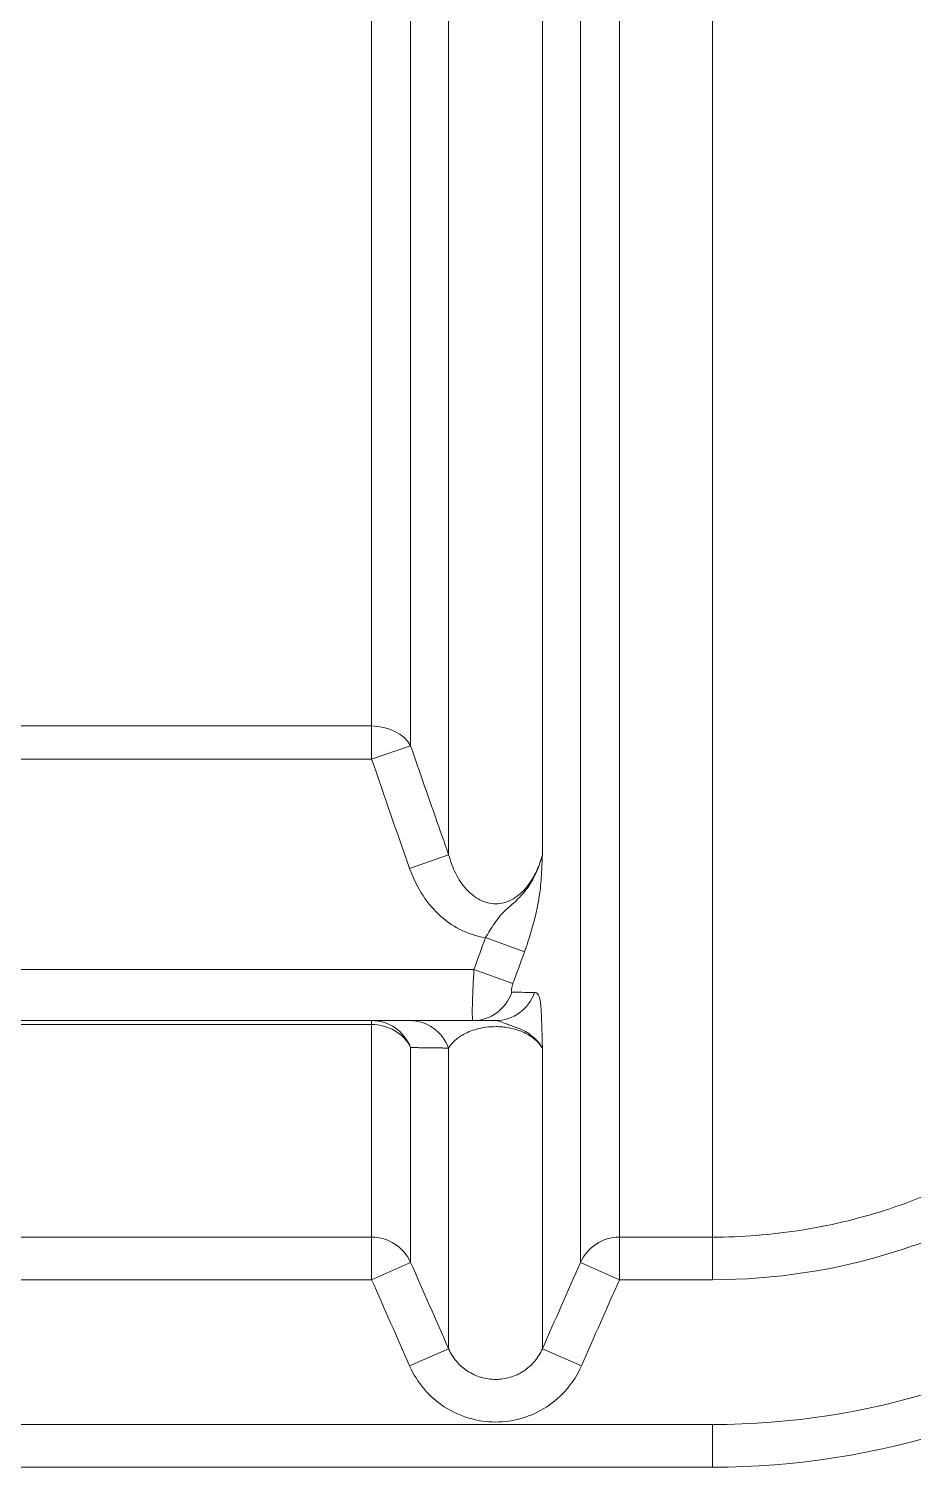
# Model space of a CAD drawing. Header units: millimetres. Extents: x 4664 to 8864, y -38 to 2932.
# Drawn here: x 8253.87 to 8280.97, y 2135.55 to 2179.6 of the extents above; entities that cross this region are included whole.
import ezdxf

# ---------------------------------------------------------------- set-up
doc = ezdxf.new("R2010")
doc.units = ezdxf.units.MM

msp = doc.modelspace()

# ---------------------------------------------------------------- linework, layer by layer
at = {"lineweight": 5}
for p, q in [((8264.377, 2157.228), (8264.377, 2210.847)), ((8266.737, 2209.713), (8266.737, 2154.304)), ((8265.572, 2209.576), (8265.572, 2157.639)), ((8269.61, 2206.399), (8269.61, 2154.304)), ((8271.97, 2141.289), (8271.97, 2203.483)), ((8274.819, 2141.289), (8274.819, 2203.483)), ((8270.775, 2141.816), (8270.775, 2202.585)), ((8264.377, 2158.247), (8253.321, 2158.247)), ((8264.377, 2157.228), (8265.572, 2157.639)), ((8253.321, 2157.228), (8264.377, 2157.228)), ((8265.542, 2153.884), (8266.737, 2154.304)), ((8267.867, 2151.767), (8269.062, 2151.333)), ((8119.646, 2150.793), (8267.512, 2150.793)), ((8267.512, 2150.793), (8268.707, 2150.357)), ((8267.481, 2149.226), (8119.677, 2149.226)), ((8253.321, 2149.106), (8264.377, 2149.106)), ((8264.377, 2141.289), (8264.377, 2149.226)), ((8265.572, 2148.399), (8265.572, 2141.816)), ((8266.737, 2148.383), (8266.737, 2139.174)), ((8269.61, 2148.383), (8269.61, 2139.174)), ((8264.377, 2142.593), (8253.321, 2142.593)), ((8274.819, 2142.593), (8271.97, 2142.593)), ((8264.377, 2141.289), (8265.572, 2141.816)), ((8271.97, 2141.289), (8270.775, 2141.816)), ((8253.321, 2141.289), (8264.377, 2141.289)), ((8271.97, 2141.289), (8274.819, 2141.289)), ((8265.542, 2138.647), (8266.737, 2139.174)), ((8270.805, 2138.647), (8269.61, 2139.174)), ((8274.819, 2136.852), (8112.339, 2136.852)), ((8274.819, 2135.546), (8274.819, 2136.852)), ((8112.339, 2135.546), (8274.819, 2135.546))]:
    msp.add_line(p, q, dxfattribs=at)
for radius in [23.071, 24.377]:
    msp.add_arc((8274.819, 2159.924), radius, 270, 339.9684, dxfattribs=at)
at = {"lineweight": 5, "extrusion": (0, 0, -1)}
for centre, major_axis, ratio, start_param, end_param in [((8264.377, 2157.228), (1.306, 0), 0.780444, 4.712389, 5.867354), ((8267.481, 2150.532), (0, -1.306), 0.971, 5.05434, 6.283185), ((8268.175, 2150.532), (0, -1.306), 0.973612, 5.061799, 6.283185), ((8264.377, 2147.92), (0, 1.306), 0.98331, 0, 1.19525), ((8264.377, 2147.92), (-1.306, 0), 0.907984, 1.570796, 2.725761), ((8265.542, 2147.92), (0, 1.306), 0.978111, 0, 1.208972), ((8264.377, 2141.289), (-1.306, 0), 0.998861, 1.570796, 2.725761), ((8271.97, 2141.289), (-1.306, 0), 0.998861, 0.415831, 1.570796)]:
    msp.add_ellipse(centre, major_axis=major_axis, ratio=ratio, start_param=start_param, end_param=end_param, dxfattribs=at)
at = {"lineweight": 5}
for points, knots in [([(8265.572, 2157.639), (8265.856, 2156.816), (8266.143, 2155.994), (8266.533, 2154.883), (8266.635, 2154.594), (8266.737, 2154.304)], [0, 0, 0, 0, 0.739335, 0.739335, 1, 1, 1, 1]), ([(8266.737, 2154.304), (8266.792, 2154.101), (8266.864, 2153.909), (8267.043, 2153.552), (8267.152, 2153.387), (8267.401, 2153.111), (8267.545, 2152.996), (8267.849, 2152.842), (8268.016, 2152.8), (8268.345, 2152.803), (8268.512, 2152.847), (8268.741, 2152.967), (8268.816, 2153.016), (8268.956, 2153.13), (8269.022, 2153.194), (8269.146, 2153.335), (8269.204, 2153.412), (8269.311, 2153.575), (8269.36, 2153.661), (8269.488, 2153.923), (8269.557, 2154.111), (8269.61, 2154.304)], [0, 0, 0, 0, 0.125752, 0.125752, 0.251504, 0.251504, 0.377256, 0.377256, 0.503008, 0.503008, 0.62876, 0.62876, 0.691636, 0.691636, 0.754512, 0.754512, 0.817388, 0.817388, 0.880264, 0.880264, 1, 1, 1, 1]), ([(8267.867, 2151.767), (8267.955, 2151.912), (8268.04, 2152.055), (8268.186, 2152.269), (8268.236, 2152.338), (8268.352, 2152.478), (8268.417, 2152.548), (8268.587, 2152.704), (8268.695, 2152.791), (8268.936, 2153.019), (8269.063, 2153.16), (8269.382, 2153.618), (8269.522, 2153.966), (8269.61, 2154.304)], [0, 0, 0, 0, 0.25, 0.25, 0.375, 0.375, 0.5, 0.5, 0.625, 0.625, 0.75, 0.75, 1, 1, 1, 1]), ([(8269.61, 2154.304), (8269.602, 2154.1), (8269.593, 2153.897), (8269.574, 2153.584), (8269.566, 2153.478), (8269.545, 2153.257), (8269.531, 2153.142), (8269.493, 2152.896), (8269.47, 2152.766), (8269.412, 2152.498), (8269.379, 2152.359), (8269.263, 2151.927), (8269.17, 2151.63), (8269.062, 2151.333)], [0, 0, 0, 0, 0.25, 0.25, 0.375, 0.375, 0.5, 0.5, 0.625, 0.625, 0.75, 0.75, 1, 1, 1, 1]), ([(8267.867, 2151.767), (8267.318, 2151.84), (8266.808, 2152.113), (8266.214, 2152.685), (8266.04, 2152.906), (8265.752, 2153.373), (8265.635, 2153.622), (8265.542, 2153.884)], [0, 0, 0, 0, 0.5, 0.5, 0.75, 0.75, 1, 1, 1, 1]), ([(8291.178, 2154.059), (8291.031, 2153.653), (8290.868, 2153.252), (8290.511, 2152.46), (8290.317, 2152.07), (8289.899, 2151.302), (8289.675, 2150.924), (8289.197, 2150.185), (8288.944, 2149.823), (8288.407, 2149.117), (8288.125, 2148.773), (8287.532, 2148.106), (8287.222, 2147.783), (8286.575, 2147.159), (8286.239, 2146.859), (8285.716, 2146.427), (8285.538, 2146.286), (8285.267, 2146.08), (8285.131, 2145.978), (8284.97, 2145.862), (8284.889, 2145.804), (8284.848, 2145.775), (8284.828, 2145.761), (8284.818, 2145.754), (8284.813, 2145.75), (8284.81, 2145.749), (8284.809, 2145.748), (8284.808, 2145.747), (8284.808, 2145.747), (8284.808, 2145.747), (8284.808, 2145.747), (8284.45, 2145.496), (8284.083, 2145.259), (8283.329, 2144.811), (8282.943, 2144.601), (8282.155, 2144.21), (8281.753, 2144.029), (8280.934, 2143.698), (8280.518, 2143.547), (8279.673, 2143.278), (8279.245, 2143.16), (8278.379, 2142.955), (8277.941, 2142.87), (8277.058, 2142.732), (8276.613, 2142.68), (8275.719, 2142.611), (8275.27, 2142.593), (8274.819, 2142.593)], [0, 0, 0, 0, 0.0625, 0.0625, 0.125, 0.125, 0.1875, 0.1875, 0.25, 0.25, 0.3125, 0.3125, 0.375, 0.375, 0.4375, 0.4375, 0.46875, 0.46875, 0.484375, 0.492188, 0.496094, 0.498047, 0.499023, 0.499512, 0.499756, 0.499878, 0.499939, 0.499969, 0.499985, 0.499985, 0.5, 0.5, 0.5625, 0.5625, 0.625, 0.625, 0.6875, 0.6875, 0.75, 0.75, 0.8125, 0.8125, 0.875, 0.875, 0.9375, 0.9375, 1, 1, 1, 1]), ([(8274.819, 2141.289), (8276.742, 2141.289), (8278.614, 2141.578), (8280.895, 2142.297), (8281.349, 2142.459), (8282.235, 2142.815), (8282.669, 2143.009), (8283.945, 2143.639), (8284.76, 2144.121), (8286.322, 2145.214), (8287.069, 2145.827), (8288.442, 2147.142), (8289.075, 2147.847), (8290.232, 2149.353), (8290.76, 2150.161), (8291.681, 2151.838), (8292.077, 2152.709), (8292.405, 2153.612)], [0, 0, 0, 0, 0.25, 0.25, 0.3125, 0.3125, 0.375, 0.375, 0.5, 0.5, 0.625, 0.625, 0.75, 0.75, 0.875, 0.875, 1, 1, 1, 1]), ([(8267.481, 2149.226), (8267.473, 2149.226), (8267.467, 2149.267), (8267.461, 2149.427), (8267.461, 2149.548), (8267.465, 2149.77), (8267.468, 2149.852), (8267.474, 2150.024), (8267.477, 2150.115), (8267.49, 2150.397), (8267.5, 2150.597), (8267.512, 2150.793)], [0, 0, 0, 0, 0.25, 0.25, 0.5, 0.5, 0.625, 0.625, 0.75, 0.75, 1, 1, 1, 1]), ([(8268.707, 2150.357), (8268.696, 2150.328), (8268.687, 2150.299), (8268.671, 2150.243), (8268.665, 2150.216), (8268.658, 2150.171), (8268.656, 2150.151), (8268.657, 2150.121), (8268.659, 2150.11), (8268.666, 2150.097), (8268.67, 2150.094), (8268.676, 2150.094)], [0, 0, 0, 0, 0.217759, 0.217759, 0.436972, 0.436972, 0.642727, 0.642727, 0.837259, 0.837259, 1, 1, 1, 1]), ([(8268.676, 2150.094), (8268.883, 2150.092), (8269.086, 2150.089), (8269.314, 2150.086), (8269.342, 2150.085), (8269.37, 2150.085)], [0, 0, 0, 0, 0.875371, 0.875371, 1, 1, 1, 1]), ([(8269.37, 2150.085), (8269.412, 2150.085), (8269.446, 2150.066), (8269.501, 2149.995), (8269.521, 2149.942), (8269.542, 2149.842), (8269.547, 2149.806), (8269.556, 2149.73), (8269.56, 2149.69), (8269.569, 2149.569), (8269.574, 2149.484), (8269.586, 2149.231), (8269.591, 2149.059), (8269.601, 2148.719), (8269.606, 2148.55), (8269.61, 2148.383)], [0, 0, 0, 0, 0.125, 0.125, 0.25, 0.25, 0.3125, 0.3125, 0.375, 0.375, 0.5, 0.5, 0.75, 0.75, 1, 1, 1, 1]), ([(8269.61, 2148.383), (8269.568, 2148.451), (8269.515, 2148.518), (8269.413, 2148.619), (8269.373, 2148.653), (8269.285, 2148.721), (8269.236, 2148.754), (8269.127, 2148.818), (8269.066, 2148.849), (8268.931, 2148.907), (8268.856, 2148.934), (8268.692, 2148.981), (8268.601, 2149.001), (8268.453, 2149.023), (8268.403, 2149.028), (8268.298, 2149.037), (8268.244, 2149.039), (8268.085, 2149.04), (8267.978, 2149.033), (8267.778, 2149.007), (8267.684, 2148.987), (8267.515, 2148.942), (8267.439, 2148.915), (8267.3, 2148.858), (8267.239, 2148.828), (8267.072, 2148.733), (8266.982, 2148.665), (8266.838, 2148.526), (8266.781, 2148.455), (8266.737, 2148.383)], [0, 0, 0, 0, 0.119753, 0.119753, 0.182628, 0.182628, 0.245503, 0.245503, 0.308377, 0.308377, 0.371252, 0.371252, 0.434127, 0.434127, 0.465564, 0.465564, 0.497002, 0.497002, 0.559876, 0.559876, 0.622751, 0.622751, 0.685626, 0.685626, 0.748501, 0.748501, 0.87425, 0.87425, 1, 1, 1, 1]), ([(8269.61, 2148.383), (8269.564, 2148.466), (8269.504, 2148.55), (8269.34, 2148.718), (8269.238, 2148.804), (8269.012, 2148.929), (8268.923, 2148.971), (8268.766, 2149.031), (8268.71, 2149.051), (8268.6, 2149.089), (8268.547, 2149.107), (8268.413, 2149.156), (8268.356, 2149.182), (8268.258, 2149.217), (8268.217, 2149.226), (8268.175, 2149.226)], [0, 0, 0, 0, 0.25, 0.25, 0.5, 0.5, 0.625, 0.625, 0.6875, 0.6875, 0.75, 0.75, 0.875, 0.875, 1, 1, 1, 1]), ([(8266.737, 2139.174), (8266.798, 2139.034), (8266.878, 2138.906), (8267.025, 2138.733), (8267.079, 2138.678), (8267.192, 2138.578), (8267.252, 2138.533), (8267.378, 2138.45), (8267.445, 2138.413), (8267.583, 2138.349), (8267.653, 2138.322), (8267.87, 2138.258), (8268.023, 2138.236), (8268.248, 2138.235), (8268.323, 2138.241), (8268.473, 2138.263), (8268.548, 2138.279), (8268.693, 2138.322), (8268.763, 2138.349), (8268.9, 2138.412), (8268.967, 2138.449), (8269.157, 2138.574), (8269.27, 2138.673), (8269.468, 2138.906), (8269.548, 2139.034), (8269.61, 2139.174)], [0, 0, 0, 0, 0.125, 0.125, 0.1875, 0.1875, 0.25, 0.25, 0.3125, 0.3125, 0.375, 0.375, 0.5, 0.5, 0.5625, 0.5625, 0.625, 0.625, 0.6875, 0.6875, 0.75, 0.75, 0.875, 0.875, 1, 1, 1, 1]), ([(8270.805, 2138.647), (8270.579, 2138.136), (8270.208, 2137.701), (8269.278, 2137.094), (8268.724, 2136.931), (8267.621, 2136.931), (8267.064, 2137.097), (8266.37, 2137.55), (8266.161, 2137.735), (8265.802, 2138.158), (8265.655, 2138.391), (8265.542, 2138.647)], [0, 0, 0, 0, 0.25, 0.25, 0.5, 0.5, 0.75, 0.75, 0.875, 0.875, 1, 1, 1, 1])]:
    msp.add_open_spline(points, degree=3, knots=knots, dxfattribs=at)
for points in [[(8265.542, 2153.884), (8265.15, 2154.997), (8264.762, 2156.112), (8264.377, 2157.228)], [(8267.512, 2150.793), (8267.631, 2151.118), (8267.749, 2151.443), (8267.867, 2151.767)], [(8269.062, 2151.333), (8268.944, 2151.008), (8268.825, 2150.682), (8268.707, 2150.357)], [(8268.175, 2149.226), (8267.949, 2149.226), (8267.718, 2149.226), (8267.481, 2149.226)], [(8265.572, 2141.816), (8265.96, 2140.935), (8266.348, 2140.055), (8266.737, 2139.174)], [(8269.61, 2139.174), (8269.998, 2140.055), (8270.387, 2140.935), (8270.775, 2141.816)], [(8265.542, 2138.647), (8265.154, 2139.528), (8264.765, 2140.408), (8264.377, 2141.289)], [(8271.97, 2141.289), (8271.581, 2140.408), (8271.193, 2139.528), (8270.805, 2138.647)]]:
    msp.add_open_spline(points, degree=3, dxfattribs=at)
msp.add_rational_spline([(8266.737, 2148.383), (8266.322, 2148.388), (8265.933, 2148.394), (8265.572, 2148.399)], [0.999999937513, 0.999999937984, 0.999999938442, 0.999999938881], degree=3, dxfattribs=at)

doc.saveas('drawing.dxf')
